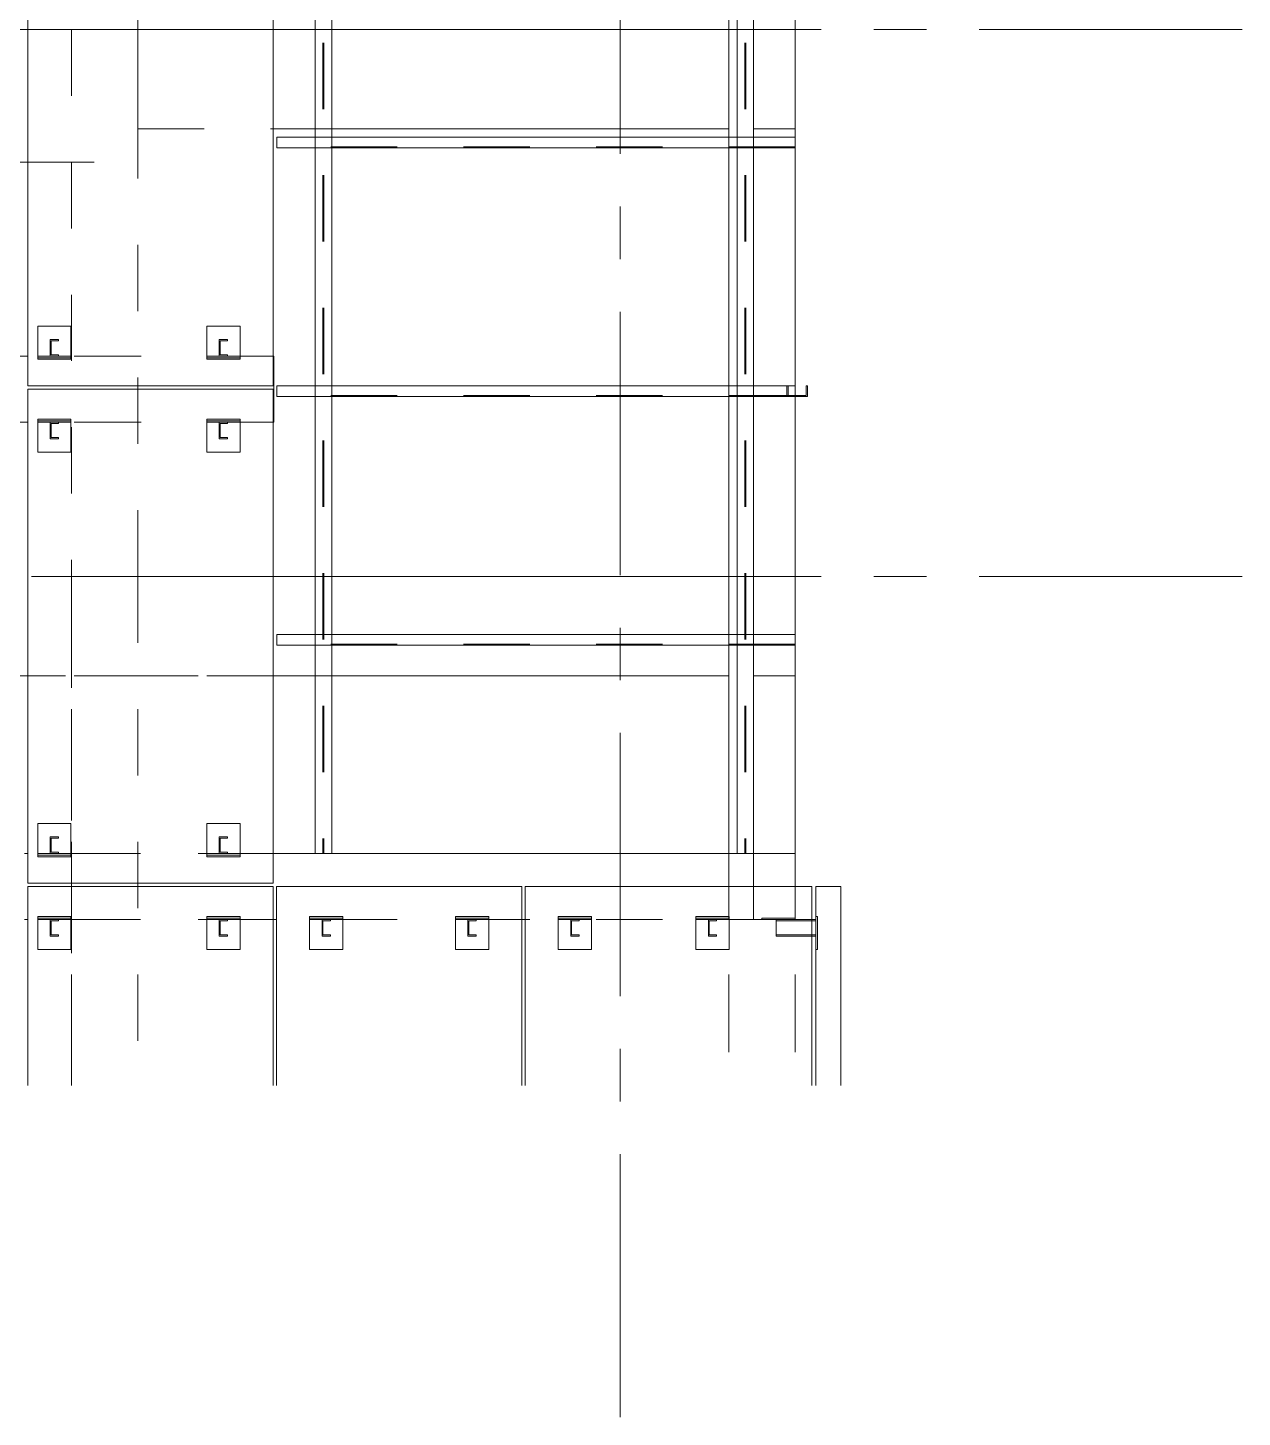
# Model space of a CAD drawing. Header units: millimetres. Extents: x 652937 to 1670132, y 1473552 to 2851037.
# Drawn here: x 663433.64 to 663440.96, y 1524458.41 to 1524466.79 of the extents above; entities that cross this region are included whole.
import ezdxf

# ---------------------------------------------------------------- set-up
doc = ezdxf.new("R2010")
doc.units = ezdxf.units.MM
doc.linetypes.add('XKITLINE00', pattern=[0])
doc.linetypes.add('XKITLINE02', pattern=[4, 2, -2])
doc.layers.add('Part', color=7, linetype='Continuous', lineweight=0)
doc.layers.add('S-GRID', color=7, linetype='Continuous', lineweight=9)

# ---------------------------------------------------------------- blocks, each defined once
blk = doc.blocks.new('*A15491040')
at = {"layer": 'Part', "color": 7, "linetype": 'XKITLINE02', "lineweight": 0}
for p, q in [((703.547196, 143.670135), (650.407246, 143.670135)), ((687.807245, 143.670135), (680.407245, 143.670135)), ((703.547115, 141.670135), (703.547115, 143.670135)), ((703.547196, 142.670135), (703.547196, 141.670135)), ((703.547115, 141.670135), (635.407246, 141.670135)), ((687.807245, 141.670135), (680.407245, 141.670135)), ((695.307245, 141.670135), (687.907245, 141.670135)), ((703.547196, 141.670135), (695.407245, 141.670135))]:
    blk.add_line(p, q, dxfattribs=at)
at = {"layer": 'Part', "color": 7, "linetype": 'XKITLINE00', "lineweight": 0}
for p, q in [((680.407245, 143.670135), (680.307245, 143.670135)), ((703.547196, 143.670135), (687.807245, 143.670135)), ((703.547196, 143.670135), (703.547196, 142.670135)), ((680.407245, 141.670135), (680.307245, 141.670135)), ((687.907245, 141.670135), (687.807245, 141.670135)), ((695.407245, 141.670135), (695.307245, 141.670135))]:
    blk.add_line(p, q, dxfattribs=at)
blk = doc.blocks.new('*A15501041')
at = {"layer": 'S-GRID', "color": 7, "linetype": 'XKITLINE00', "lineweight": 0}
for p, q in [((680.519807, 152.020135), (682.107307, 152.020135)), ((683.694807, 152.020135), (691.632307, 152.020135)), ((693.219807, 152.020135), (694.807307, 152.020135)), ((696.394807, 152.020135), (704.332307, 152.020135)), ((705.919807, 152.020135), (707.507307, 152.020135)), ((709.094807, 152.020135), (717.032307, 152.020135))]:
    blk.add_line(p, q, dxfattribs=at)
blk = doc.blocks.new('*A15511042')
at = {"layer": 'Part', "color": 7, "linetype": 'XKITLINE02', "lineweight": 0}
for p, q in [((687.807245, 152.020135), (680.407177, 152.020135)), ((689.572533, 152.020135), (689.072533, 152.020135)), ((701.547115, 149.020135), (701.547115, 152.020135)), ((701.547156, 150.270135), (701.547156, 149.945135)), ((701.547115, 149.020135), (635.407177, 149.020135)), ((687.807245, 149.020135), (680.407177, 149.020135)), ((689.572533, 149.020135), (689.072533, 149.020135))]:
    blk.add_line(p, q, dxfattribs=at)
at = {"layer": 'Part', "color": 7, "linetype": 'XKITLINE00', "lineweight": 0}
for p, q in [((689.072533, 152.020135), (687.807245, 152.020135)), ((701.547156, 152.020135), (689.572533, 152.020135)), ((701.547156, 152.020135), (701.547115, 152.020135)), ((701.547156, 152.020135), (701.547156, 150.270135)), ((701.547156, 149.945135), (701.547156, 149.020135)), ((689.072533, 149.020135), (687.807245, 149.020135)), ((701.547156, 149.020135), (689.572533, 149.020135))]:
    blk.add_line(p, q, dxfattribs=at)
blk = doc.blocks.new('*A15561047')
at = {"layer": 'S-GRID', "color": 7, "linetype": 'XKITLINE00', "lineweight": 0}
for p, q in [((680.519807, 168.520135), (682.107307, 168.520135)), ((683.694807, 168.520135), (691.632307, 168.520135)), ((693.219807, 168.520135), (694.807307, 168.520135)), ((696.394807, 168.520135), (704.332307, 168.520135)), ((705.919807, 168.520135), (707.507307, 168.520135)), ((709.094807, 168.520135), (717.032307, 168.520135))]:
    blk.add_line(p, q, dxfattribs=at)
blk = doc.blocks.new('*A15571048')
at = {"layer": 'S-GRID', "color": 7, "linetype": 'XKITLINE00', "lineweight": 0}
for p, q in [((698.277209, 164.764035), (698.277209, 172.701535)), ((698.277209, 161.589035), (698.277209, 163.176535)), ((698.277209, 152.064035), (698.277209, 160.001535)), ((698.277209, 148.889035), (698.277209, 150.476535)), ((698.277209, 139.364035), (698.277209, 147.301535)), ((698.277209, 136.189035), (698.277209, 137.776535)), ((698.277209, 126.664035), (698.277209, 134.601535))]:
    blk.add_line(p, q, dxfattribs=at)
blk = doc.blocks.new('*A15601051')
at = {"layer": 'Part', "color": 7, "linetype": 'XKITLINE00', "lineweight": 0}
for p, q in [((635.407136, 158.670135), (635.407136, 156.670135)), ((642.807246, 158.670135), (642.907246, 158.670135)), ((650.307246, 158.670135), (650.407246, 158.670135)), ((657.807245, 158.670135), (657.907245, 158.670135)), ((665.307245, 158.670135), (665.407245, 158.670135)), ((672.907245, 158.670135), (672.807245, 158.670135)), ((680.407245, 158.670135), (680.307245, 158.670135)), ((687.822556, 158.670135), (687.807245, 158.670135)), ((687.822556, 156.670135), (687.822556, 158.670135)), ((635.407217, 157.770135), (635.407217, 157.670135)), ((642.807246, 156.670135), (642.907246, 156.670135)), ((650.307246, 156.670135), (650.407246, 156.670135)), ((657.807245, 156.670135), (657.907245, 156.670135)), ((665.307245, 156.670135), (665.407245, 156.670135)), ((672.907245, 156.670135), (672.807245, 156.670135)), ((680.407245, 156.670135), (680.307245, 156.670135)), ((687.822556, 156.670135), (687.807245, 156.670135))]:
    blk.add_line(p, q, dxfattribs=at)
at = {"layer": 'Part', "color": 7, "linetype": 'XKITLINE02', "lineweight": 0}
for p, q in [((635.407217, 158.670135), (635.407136, 158.670135)), ((635.407136, 158.670135), (642.807246, 158.670135)), ((635.407217, 158.670135), (635.407217, 157.770135)), ((642.907246, 158.670135), (650.307246, 158.670135)), ((687.822556, 158.670135), (650.407246, 158.670135)), ((650.407246, 158.670135), (657.807245, 158.670135)), ((657.907245, 158.670135), (665.307245, 158.670135)), ((672.807245, 158.670135), (665.407245, 158.670135)), ((680.307245, 158.670135), (672.907245, 158.670135)), ((687.807245, 158.670135), (680.407245, 158.670135)), ((687.822475, 156.670135), (687.822475, 158.670135)), ((635.407217, 157.670135), (635.407217, 156.670135)), ((635.407136, 156.670135), (635.407217, 156.670135)), ((635.407136, 156.670135), (642.807246, 156.670135)), ((642.907246, 156.670135), (650.307246, 156.670135)), ((687.822475, 156.670135), (650.407246, 156.670135)), ((650.407246, 156.670135), (657.807245, 156.670135)), ((657.907245, 156.670135), (665.307245, 156.670135)), ((672.807245, 156.670135), (665.407245, 156.670135)), ((680.307245, 156.670135), (672.907245, 156.670135)), ((687.807245, 156.670135), (680.407245, 156.670135))]:
    blk.add_line(p, q, dxfattribs=at)
blk = doc.blocks.new('*A15651056')
at = {"layer": 'Part', "color": 7, "linetype": 'XKITLINE02', "lineweight": 0}
for p, q in [((661.322115, 164.520135), (661.322115, 168.520135)), ((665.307245, 168.520135), (661.322115, 168.520135)), ((661.322156, 164.520135), (661.322156, 168.520135)), ((672.807245, 168.520135), (665.407177, 168.520135)), ((680.307245, 168.520135), (672.907177, 168.520135)), ((680.407245, 168.520135), (680.407177, 168.520135)), ((683.722115, 168.520135), (680.407177, 168.520135)), ((680.407245, 168.520135), (683.722156, 168.520135)), ((683.722115, 164.520135), (683.722115, 168.520135)), ((683.722115, 168.520135), (683.722156, 168.520135)), ((683.722156, 168.520135), (683.722156, 164.520135)), ((665.307245, 164.520135), (661.322115, 164.520135)), ((672.807245, 164.520135), (665.407177, 164.520135)), ((680.307245, 164.520135), (672.907177, 164.520135)), ((680.407245, 164.520135), (680.407177, 164.520135)), ((680.407177, 164.520135), (683.722115, 164.520135)), ((680.407245, 164.520135), (683.722156, 164.520135)), ((683.722156, 164.520135), (683.722115, 164.520135))]:
    blk.add_line(p, q, dxfattribs=at)
at = {"layer": 'Part', "color": 7, "linetype": 'XKITLINE00', "lineweight": 0}
for p, q in [((665.407177, 168.520135), (665.307245, 168.520135)), ((672.907177, 168.520135), (672.807245, 168.520135)), ((680.407177, 168.520135), (680.307245, 168.520135)), ((665.407177, 164.520135), (665.307245, 164.520135)), ((672.907177, 164.520135), (672.807245, 164.520135)), ((680.407177, 164.520135), (680.307245, 164.520135))]:
    blk.add_line(p, q, dxfattribs=at)
blk = doc.blocks.new('*A15661057')
at = {"layer": 'Part', "color": 7, "linetype": 'XKITLINE02', "lineweight": 0}
for p, q in [((683.722156, 168.520135), (681.722115, 168.520135)), ((681.722115, 168.520135), (681.722115, 152.020135)), ((681.722156, 168.520135), (681.722156, 152.020135)), ((683.722115, 152.020135), (683.722115, 168.520135)), ((683.722156, 152.020135), (683.722156, 168.520135)), ((681.722115, 152.020135), (683.722156, 152.020135))]:
    blk.add_line(p, q, dxfattribs=at)
blk = doc.blocks.new('*A15671058')
at = {"layer": 'Part', "color": 7, "linetype": 'XKITLINE02', "lineweight": 0}
for p, q in [((683.722156, 187.120135), (681.722115, 187.120135)), ((681.722115, 187.120135), (681.722115, 168.520135)), ((681.722156, 187.120135), (681.722156, 168.520135)), ((683.722115, 168.520135), (683.722115, 187.120135)), ((683.722156, 168.520135), (683.722156, 187.120135)), ((681.722115, 168.520135), (683.722156, 168.520135))]:
    blk.add_line(p, q, dxfattribs=at)
blk = doc.blocks.new('*A15991090')
at = {"layer": 'Part', "color": 7, "linetype": 'XKITLINE00', "lineweight": 0}
for p, q in [((701.797186, 168.520135), (701.547115, 168.520135)), ((701.547156, 168.520135), (701.547156, 165.270135)), ((703.547156, 168.520135), (702.297186, 168.520135)), ((703.547156, 168.520135), (703.547156, 165.270135)), ((701.547156, 164.945135), (701.547156, 157.770135)), ((703.547156, 164.945135), (703.547156, 157.770135)), ((701.547156, 157.445135), (701.547156, 152.020135)), ((703.547156, 157.445135), (703.547156, 152.020135)), ((701.797186, 152.020135), (701.547115, 152.020135)), ((703.547156, 152.020135), (702.297186, 152.020135))]:
    blk.add_line(p, q, dxfattribs=at)
at = {"layer": 'Part', "color": 7, "linetype": 'XKITLINE02', "lineweight": 0}
for p, q in [((701.547156, 168.520135), (701.547115, 168.520135)), ((701.547115, 168.520135), (701.547115, 152.020135)), ((702.297186, 168.520135), (701.797186, 168.520135)), ((703.547115, 168.520135), (703.547115, 152.020135)), ((701.547156, 165.270135), (701.547156, 164.945135)), ((703.547156, 165.270135), (703.547156, 164.945135)), ((701.547156, 157.770135), (701.547156, 157.445135)), ((703.547156, 157.770135), (703.547156, 157.445135)), ((701.547156, 152.020135), (701.547115, 152.020135)), ((702.297186, 152.020135), (701.797186, 152.020135))]:
    blk.add_line(p, q, dxfattribs=at)
blk = doc.blocks.new('*A16001091')
at = {"layer": 'Part', "color": 7, "linetype": 'XKITLINE02', "lineweight": 0}
for p, q in [((703.547522, 187.120135), (701.547482, 187.120135)), ((701.547482, 187.120135), (701.547482, 168.520135)), ((701.547522, 187.120135), (701.547522, 184.120135)), ((703.547482, 168.520135), (703.547482, 187.120135)), ((703.547522, 187.120135), (703.547522, 184.120135)), ((701.547522, 180.270135), (701.547522, 179.945135)), ((701.547522, 172.770135), (701.547522, 172.445135)), ((701.547522, 168.520135), (701.547482, 168.520135)), ((702.297186, 168.520135), (701.797186, 168.520135))]:
    blk.add_line(p, q, dxfattribs=at)
at = {"layer": 'Part', "color": 7, "linetype": 'XKITLINE00', "lineweight": 0}
for p, q in [((701.547522, 184.120135), (701.547522, 180.270135)), ((703.547522, 184.120135), (703.547522, 168.520135)), ((701.547522, 179.945135), (701.547522, 172.770135)), ((701.547522, 172.445135), (701.547522, 168.520135)), ((701.797186, 168.520135), (701.547482, 168.520135)), ((703.547522, 168.520135), (702.297186, 168.520135))]:
    blk.add_line(p, q, dxfattribs=at)
blk = doc.blocks.new('*A16011092')
at = {"layer": 'Part', "color": 7, "linetype": 'XKITLINE02', "lineweight": 0}
for p, q in [((683.722115, 165.520135), (683.722115, 168.520135)), ((687.807245, 168.520135), (683.722115, 168.520135)), ((683.722156, 165.520135), (683.722156, 168.520135)), ((689.572533, 168.520135), (689.072533, 168.520135)), ((701.54746, 165.520135), (701.54746, 168.520135)), ((683.722115, 165.520135), (687.807245, 165.520135)), ((689.572533, 165.520135), (689.072533, 165.520135))]:
    blk.add_line(p, q, dxfattribs=at)
at = {"layer": 'Part', "color": 7, "linetype": 'XKITLINE00', "lineweight": 0}
for p, q in [((689.072533, 168.520135), (687.807245, 168.520135)), ((701.547501, 168.520135), (689.572533, 168.520135)), ((701.54746, 168.520135), (701.547501, 168.520135)), ((701.547501, 168.520135), (701.547501, 165.520135)), ((689.072533, 165.520135), (687.807245, 165.520135)), ((701.547501, 165.520135), (689.572533, 165.520135)), ((701.547501, 165.520135), (701.54746, 165.520135))]:
    blk.add_line(p, q, dxfattribs=at)
blk = doc.blocks.new('*A16021093')
at = {"layer": 'Part', "color": 7, "linetype": 'XKITLINE00', "lineweight": 0}
for p, q in [((703.547156, 165.270135), (687.922558, 165.270135)), ((687.922558, 165.270135), (687.922558, 164.945135)), ((703.547156, 164.945135), (703.547156, 165.270135)), ((687.922558, 164.945135), (703.547156, 164.945135))]:
    blk.add_line(p, q, dxfattribs=at)
at = {"layer": 'Part', "color": 7, "linetype": 'XKITLINE02', "lineweight": 0}
blk.add_line((703.547156, 164.975135), (687.922558, 164.975135), dxfattribs=at)
blk = doc.blocks.new('*A17791269')
at = {"layer": 'Part', "color": 7, "linetype": 'XKITLINE02', "lineweight": 0}
for p, q in [((680.407221, 157.770135), (680.407221, 172.670135)), ((687.807221, 157.770135), (687.807221, 172.670135)), ((680.407221, 142.770135), (680.407221, 157.670135)), ((680.407245, 157.670135), (680.407221, 157.670135)), ((687.807221, 142.770135), (687.807221, 157.670135)), ((680.407245, 142.670135), (680.407221, 142.670135)), ((680.407221, 136.664035), (680.407221, 142.670135)), ((687.807221, 136.664035), (687.807221, 142.670135))]:
    blk.add_line(p, q, dxfattribs=at)
at = {"layer": 'Part', "color": 7, "linetype": 'XKITLINE00', "lineweight": 0}
for p, q in [((680.407245, 157.770135), (680.407245, 172.670135)), ((687.807245, 157.770135), (687.807245, 172.670135)), ((687.807245, 157.770135), (680.407221, 157.770135)), ((680.407245, 157.670135), (680.407221, 157.670135)), ((680.407245, 142.770135), (680.407245, 157.670135)), ((687.807245, 157.670135), (680.407245, 157.670135)), ((687.807221, 157.770135), (687.807245, 157.770135)), ((687.807245, 142.770135), (687.807245, 157.670135)), ((687.807245, 142.770135), (680.407221, 142.770135)), ((680.407221, 142.670135), (680.407245, 142.670135)), ((680.407245, 142.670135), (687.807245, 142.670135)), ((680.407245, 136.664035), (680.407245, 142.670135)), ((687.807221, 142.770135), (687.807245, 142.770135)), ((687.807245, 136.664035), (687.807245, 142.670135))]:
    blk.add_line(p, q, dxfattribs=at)
blk = doc.blocks.new('*A17841274')
at = {"layer": 'Part', "color": 7, "linetype": 'XKITLINE02', "lineweight": 0}
for p, q in [((701.797185, 143.670135), (701.797185, 184.120135)), ((702.297201, 184.120135), (701.797185, 184.120135)), ((701.797186, 143.670135), (701.797186, 184.120135)), ((701.7972, 184.120135), (701.7972, 143.670135)), ((702.032186, 184.120135), (702.032186, 143.670135)), ((702.0322, 184.120135), (702.0322, 143.670135)), ((702.062186, 184.120135), (702.062186, 143.670135)), ((702.0622, 184.120135), (702.0622, 143.670135)), ((702.297185, 184.120135), (702.297185, 143.670135)), ((702.297186, 184.120135), (702.297186, 143.670135)), ((702.2972, 184.120135), (702.2972, 143.670135)), ((701.797201, 180.270135), (701.797201, 179.945135)), ((702.297201, 180.270135), (702.297201, 179.945135)), ((701.797201, 172.770135), (701.797201, 172.445135)), ((702.297201, 172.770135), (702.297201, 172.445135)), ((701.797201, 165.270135), (701.797201, 164.945135)), ((702.297201, 165.270135), (702.297201, 164.945135)), ((701.797201, 157.770135), (701.797201, 157.445135)), ((702.297201, 157.770135), (702.297201, 157.445135)), ((701.797201, 150.270135), (701.797201, 149.945135)), ((702.297201, 150.270135), (702.297201, 149.945135)), ((702.297201, 143.670135), (701.797185, 143.670135))]:
    blk.add_line(p, q, dxfattribs=at)
at = {"layer": 'Part', "color": 7, "linetype": 'XKITLINE00', "lineweight": 0}
for p, q in [((701.797201, 184.120135), (701.797201, 180.270135)), ((702.297201, 184.120135), (702.297201, 180.270135)), ((701.797201, 179.945135), (701.797201, 172.770135)), ((702.297201, 179.945135), (702.297201, 172.770135)), ((701.797201, 172.445135), (701.797201, 165.270135)), ((702.297201, 172.445135), (702.297201, 165.270135)), ((701.797201, 164.945135), (701.797201, 157.770135)), ((702.297201, 164.945135), (702.297201, 157.770135)), ((701.797201, 157.445135), (701.797201, 150.270135)), ((702.297201, 157.445135), (702.297201, 150.270135)), ((701.797201, 149.945135), (701.797201, 143.670135)), ((702.297201, 149.945135), (702.297201, 143.670135))]:
    blk.add_line(p, q, dxfattribs=at)
blk = doc.blocks.new('*A17851275')
at = {"layer": 'Part', "color": 7, "linetype": 'XKITLINE02', "lineweight": 0}
for p, q in [((689.072532, 143.670135), (689.072532, 184.120135)), ((689.572548, 184.120135), (689.072532, 184.120135)), ((689.072533, 143.670135), (689.072533, 184.120135)), ((689.072546, 184.120135), (689.072546, 143.670135)), ((689.307533, 184.120135), (689.307533, 143.670135)), ((689.307546, 184.120135), (689.307546, 143.670135)), ((689.337533, 184.120135), (689.337533, 143.670135)), ((689.337546, 184.120135), (689.337546, 143.670135)), ((689.572532, 184.120135), (689.572532, 143.670135)), ((689.572533, 184.120135), (689.572533, 143.670135)), ((689.572546, 184.120135), (689.572546, 143.670135)), ((689.072548, 180.270135), (689.072548, 179.945135)), ((689.572548, 180.270135), (689.572548, 179.945135)), ((689.072548, 172.770135), (689.072548, 172.445135)), ((689.572548, 172.770135), (689.572548, 172.445135)), ((689.072548, 165.270135), (689.072548, 164.945135)), ((689.572548, 165.270135), (689.572548, 164.945135)), ((689.072548, 157.770135), (689.072548, 157.445135)), ((689.572548, 157.770135), (689.572548, 157.445135)), ((689.072548, 150.270135), (689.072548, 149.945135)), ((689.572548, 150.270135), (689.572548, 149.945135)), ((689.572548, 143.670135), (689.072532, 143.670135))]:
    blk.add_line(p, q, dxfattribs=at)
at = {"layer": 'Part', "color": 7, "linetype": 'XKITLINE00', "lineweight": 0}
for p, q in [((689.072548, 184.120135), (689.072548, 180.270135)), ((689.572548, 184.120135), (689.572548, 180.270135)), ((689.072548, 179.945135), (689.072548, 172.770135)), ((689.572548, 179.945135), (689.572548, 172.770135)), ((689.072548, 172.445135), (689.072548, 165.270135)), ((689.572548, 172.445135), (689.572548, 165.270135)), ((689.072548, 164.945135), (689.072548, 157.770135)), ((689.572548, 164.945135), (689.572548, 157.770135)), ((689.072548, 157.445135), (689.072548, 150.270135)), ((689.572548, 157.445135), (689.572548, 150.270135)), ((689.072548, 149.945135), (689.072548, 143.670135)), ((689.572548, 149.945135), (689.572548, 143.670135))]:
    blk.add_line(p, q, dxfattribs=at)
blk = doc.blocks.new('*A18051295')
at = {"layer": 'Part', "color": 7, "linetype": 'XKITLINE02', "lineweight": 0}
for p, q in [((681.332269, 159.170135), (681.082246, 159.170135)), ((681.082246, 158.670135), (681.082246, 159.170135)), ((681.082269, 158.670135), (681.082269, 159.170135)), ((681.332269, 159.132635), (681.107246, 159.132635)), ((681.107246, 159.132635), (681.107246, 158.707635)), ((681.107269, 158.707635), (681.107269, 159.132635)), ((681.332246, 159.132635), (681.332246, 159.170135)), ((681.332269, 159.132635), (681.332269, 159.170135)), ((681.332269, 158.670135), (681.082246, 158.670135)), ((681.107246, 158.707635), (681.332269, 158.707635)), ((681.332246, 158.670135), (681.332246, 158.707635)), ((681.332269, 158.670135), (681.332269, 158.707635))]:
    blk.add_line(p, q, dxfattribs=at)
blk = doc.blocks.new('*A18061296')
at = {"layer": 'Part', "color": 7, "linetype": 'XKITLINE02', "lineweight": 0}
for p, q in [((681.707253, 159.570135), (680.707253, 159.570135)), ((680.707253, 159.570135), (680.707253, 158.570135)), ((680.707253, 158.570135), (680.707253, 159.570135)), ((681.707253, 158.570135), (681.707253, 159.570135)), ((681.707253, 158.570135), (681.707253, 159.570135)), ((680.707253, 158.570135), (681.707253, 158.570135))]:
    blk.add_line(p, q, dxfattribs=at)
blk = doc.blocks.new('*A18071297')
at = {"layer": 'Part', "color": 7, "linetype": 'XKITLINE02', "lineweight": 0}
for p, q in [((681.707265, 158.670135), (680.707232, 158.670135)), ((680.707232, 158.670135), (680.707232, 158.620135)), ((680.707232, 158.620135), (681.707265, 158.620135)), ((680.707265, 158.670135), (680.707265, 158.620135)), ((681.707232, 158.670135), (681.707265, 158.670135)), ((681.707232, 158.670135), (681.707232, 158.620135)), ((681.707232, 158.620135), (681.707265, 158.620135)), ((681.707265, 158.620135), (681.707265, 158.670135))]:
    blk.add_line(p, q, dxfattribs=at)
blk = doc.blocks.new('*A18081298')
at = {"layer": 'Part', "color": 7, "linetype": 'XKITLINE02', "lineweight": 0}
for p, q in [((686.432269, 159.170135), (686.182246, 159.170135)), ((686.182246, 158.670135), (686.182246, 159.170135)), ((686.182269, 158.670135), (686.182269, 159.170135)), ((686.432269, 159.132635), (686.207246, 159.132635)), ((686.207246, 159.132635), (686.207246, 158.707635)), ((686.207269, 158.707635), (686.207269, 159.132635)), ((686.432246, 159.132635), (686.432246, 159.170135)), ((686.432269, 159.132635), (686.432269, 159.170135)), ((686.432269, 158.670135), (686.182246, 158.670135)), ((686.207246, 158.707635), (686.432269, 158.707635)), ((686.432246, 158.670135), (686.432246, 158.707635)), ((686.432269, 158.670135), (686.432269, 158.707635))]:
    blk.add_line(p, q, dxfattribs=at)
blk = doc.blocks.new('*A18091299')
at = {"layer": 'Part', "color": 7, "linetype": 'XKITLINE02', "lineweight": 0}
for p, q in [((686.807253, 159.570135), (685.807253, 159.570135)), ((685.807253, 159.570135), (685.807253, 158.570135)), ((685.807253, 158.570135), (685.807253, 159.570135)), ((686.807253, 158.570135), (686.807253, 159.570135)), ((686.807253, 158.570135), (686.807253, 159.570135)), ((685.807253, 158.570135), (686.807253, 158.570135))]:
    blk.add_line(p, q, dxfattribs=at)
blk = doc.blocks.new('*A18101300')
at = {"layer": 'Part', "color": 7, "linetype": 'XKITLINE02', "lineweight": 0}
for p, q in [((686.807265, 158.670135), (685.807232, 158.670135)), ((685.807232, 158.670135), (685.807232, 158.620135)), ((685.807232, 158.620135), (686.807265, 158.620135)), ((685.807265, 158.670135), (685.807265, 158.620135)), ((686.807232, 158.670135), (686.807265, 158.670135)), ((686.807232, 158.670135), (686.807232, 158.620135)), ((686.807232, 158.620135), (686.807265, 158.620135)), ((686.807265, 158.620135), (686.807265, 158.670135))]:
    blk.add_line(p, q, dxfattribs=at)
blk = doc.blocks.new('*A18491339')
at = {"layer": 'Part', "color": 7, "linetype": 'XKITLINE02', "lineweight": 0}
for p, q in [((681.332269, 144.170135), (681.082246, 144.170135)), ((681.082246, 143.670135), (681.082246, 144.170135)), ((681.082269, 143.670135), (681.082269, 144.170135)), ((681.332246, 144.132635), (681.332246, 144.170135)), ((681.332269, 144.132635), (681.332269, 144.170135)), ((681.332269, 144.132635), (681.107246, 144.132635)), ((681.107246, 144.132635), (681.107246, 143.707635)), ((681.107269, 143.707635), (681.107269, 144.132635)), ((681.332269, 143.670135), (681.082246, 143.670135)), ((681.107246, 143.707635), (681.332269, 143.707635)), ((681.332246, 143.670135), (681.332246, 143.707635)), ((681.332269, 143.670135), (681.332269, 143.707635))]:
    blk.add_line(p, q, dxfattribs=at)
blk = doc.blocks.new('*A18501340')
at = {"layer": 'Part', "color": 7, "linetype": 'XKITLINE02', "lineweight": 0}
for p, q in [((681.707253, 144.570135), (680.707253, 144.570135)), ((680.707253, 144.570135), (680.707253, 143.570135)), ((680.707253, 143.570135), (680.707253, 144.570135)), ((681.707253, 143.570135), (681.707253, 144.570135)), ((681.707253, 143.570135), (681.707253, 144.570135)), ((680.707253, 143.570135), (681.707253, 143.570135))]:
    blk.add_line(p, q, dxfattribs=at)
blk = doc.blocks.new('*A18511341')
at = {"layer": 'Part', "color": 7, "linetype": 'XKITLINE02', "lineweight": 0}
for p, q in [((681.707265, 143.670135), (680.707232, 143.670135)), ((680.707232, 143.670135), (680.707232, 143.620135)), ((680.707232, 143.620135), (681.707265, 143.620135)), ((680.707265, 143.670135), (680.707265, 143.620135)), ((681.707232, 143.670135), (681.707265, 143.670135)), ((681.707232, 143.670135), (681.707232, 143.620135)), ((681.707232, 143.620135), (681.707265, 143.620135)), ((681.707265, 143.620135), (681.707265, 143.670135))]:
    blk.add_line(p, q, dxfattribs=at)
blk = doc.blocks.new('*A18671357')
at = {"layer": 'Part', "color": 7, "linetype": 'XKITLINE02', "lineweight": 0}
for p, q in [((681.722115, 152.020135), (683.722156, 152.020135)), ((681.722115, 152.020135), (681.722115, 136.664035)), ((681.722156, 136.664035), (681.722156, 152.020135)), ((683.722115, 152.020135), (683.722115, 136.664035)), ((683.722156, 152.020135), (683.722156, 136.664035))]:
    blk.add_line(p, q, dxfattribs=at)
blk = doc.blocks.new('*A18801370')
at = {"layer": 'Part', "color": 7, "linetype": 'XKITLINE02', "lineweight": 0}
for p, q in [((681.332269, 156.670135), (681.082246, 156.670135)), ((681.082246, 156.170135), (681.082246, 156.670135)), ((681.082269, 156.170135), (681.082269, 156.670135)), ((681.332269, 156.632635), (681.107246, 156.632635)), ((681.107246, 156.632635), (681.107246, 156.207635)), ((681.107269, 156.207635), (681.107269, 156.632635)), ((681.332246, 156.632635), (681.332246, 156.670135)), ((681.332269, 156.632635), (681.332269, 156.670135)), ((681.332269, 156.170135), (681.082246, 156.170135)), ((681.107246, 156.207635), (681.332269, 156.207635)), ((681.332246, 156.170135), (681.332246, 156.207635)), ((681.332269, 156.170135), (681.332269, 156.207635))]:
    blk.add_line(p, q, dxfattribs=at)
blk = doc.blocks.new('*A18811371')
at = {"layer": 'Part', "color": 7, "linetype": 'XKITLINE02', "lineweight": 0}
for p, q in [((681.707265, 156.720135), (680.707232, 156.720135)), ((680.707232, 156.720135), (680.707232, 156.670135)), ((680.707232, 156.670135), (681.707265, 156.670135)), ((680.707265, 156.720135), (680.707265, 156.670135)), ((681.707232, 156.720135), (681.707265, 156.720135)), ((681.707232, 156.720135), (681.707232, 156.670135)), ((681.707232, 156.670135), (681.707265, 156.670135)), ((681.707265, 156.670135), (681.707265, 156.720135))]:
    blk.add_line(p, q, dxfattribs=at)
blk = doc.blocks.new('*A18821372')
at = {"layer": 'Part', "color": 7, "linetype": 'XKITLINE02', "lineweight": 0}
for p, q in [((681.707253, 156.770135), (680.707253, 156.770135)), ((680.707253, 156.770135), (680.707253, 155.770135)), ((680.707253, 155.770135), (680.707253, 156.770135)), ((681.707253, 155.770135), (681.707253, 156.770135)), ((681.707253, 155.770135), (681.707253, 156.770135)), ((680.707253, 155.770135), (681.707253, 155.770135))]:
    blk.add_line(p, q, dxfattribs=at)
blk = doc.blocks.new('*A19171407')
at = {"layer": 'Part', "color": 7, "linetype": 'XKITLINE02', "lineweight": 0}
for p, q in [((681.707253, 141.770135), (680.707253, 141.770135)), ((680.707253, 141.770135), (680.707253, 140.770135)), ((680.707253, 140.770135), (680.707253, 141.770135)), ((681.707253, 140.770135), (681.707253, 141.770135)), ((681.707253, 140.770135), (681.707253, 141.770135)), ((680.707253, 140.770135), (681.707253, 140.770135))]:
    blk.add_line(p, q, dxfattribs=at)
blk = doc.blocks.new('*A19181408')
at = {"layer": 'Part', "color": 7, "linetype": 'XKITLINE02', "lineweight": 0}
for p, q in [((681.707265, 141.720135), (680.707232, 141.720135)), ((680.707232, 141.720135), (680.707232, 141.670135)), ((680.707232, 141.670135), (681.707265, 141.670135)), ((680.707265, 141.720135), (680.707265, 141.670135)), ((681.707232, 141.720135), (681.707265, 141.720135)), ((681.707232, 141.720135), (681.707232, 141.670135)), ((681.707232, 141.670135), (681.707265, 141.670135)), ((681.707265, 141.670135), (681.707265, 141.720135))]:
    blk.add_line(p, q, dxfattribs=at)
blk = doc.blocks.new('*A19191409')
at = {"layer": 'Part', "color": 7, "linetype": 'XKITLINE02', "lineweight": 0}
for p, q in [((681.332269, 141.670135), (681.082246, 141.670135)), ((681.082246, 141.170135), (681.082246, 141.670135)), ((681.082269, 141.170135), (681.082269, 141.670135)), ((681.332246, 141.632635), (681.332246, 141.670135)), ((681.332269, 141.632635), (681.332269, 141.670135)), ((681.332269, 141.632635), (681.107246, 141.632635)), ((681.107246, 141.632635), (681.107246, 141.207635)), ((681.107269, 141.207635), (681.107269, 141.632635)), ((681.332269, 141.170135), (681.082246, 141.170135)), ((681.107246, 141.207635), (681.332269, 141.207635)), ((681.332246, 141.170135), (681.332246, 141.207635)), ((681.332269, 141.170135), (681.332269, 141.207635))]:
    blk.add_line(p, q, dxfattribs=at)
blk = doc.blocks.new('*A19561446')
at = {"layer": 'Part', "color": 7, "linetype": 'XKITLINE02', "lineweight": 0}
for p, q in [((686.432269, 141.670135), (686.182246, 141.670135)), ((686.182246, 141.170135), (686.182246, 141.670135)), ((686.182269, 141.170135), (686.182269, 141.670135)), ((686.432246, 141.632635), (686.432246, 141.670135)), ((686.432269, 141.632635), (686.432269, 141.670135)), ((686.432269, 141.632635), (686.207246, 141.632635)), ((686.207246, 141.632635), (686.207246, 141.207635)), ((686.207269, 141.207635), (686.207269, 141.632635)), ((686.432269, 141.170135), (686.182246, 141.170135)), ((686.207246, 141.207635), (686.432269, 141.207635)), ((686.432246, 141.170135), (686.432246, 141.207635)), ((686.432269, 141.170135), (686.432269, 141.207635))]:
    blk.add_line(p, q, dxfattribs=at)
blk = doc.blocks.new('*A19571447')
at = {"layer": 'Part', "color": 7, "linetype": 'XKITLINE02', "lineweight": 0}
for p, q in [((686.807265, 141.720135), (685.807232, 141.720135)), ((685.807232, 141.720135), (685.807232, 141.670135)), ((685.807232, 141.670135), (686.807265, 141.670135)), ((685.807265, 141.720135), (685.807265, 141.670135)), ((686.807232, 141.720135), (686.807265, 141.720135)), ((686.807232, 141.720135), (686.807232, 141.670135)), ((686.807232, 141.670135), (686.807265, 141.670135)), ((686.807265, 141.670135), (686.807265, 141.720135))]:
    blk.add_line(p, q, dxfattribs=at)
blk = doc.blocks.new('*A19581448')
at = {"layer": 'Part', "color": 7, "linetype": 'XKITLINE02', "lineweight": 0}
for p, q in [((686.807253, 141.770135), (685.807253, 141.770135)), ((685.807253, 141.770135), (685.807253, 140.770135)), ((685.807253, 140.770135), (685.807253, 141.770135)), ((686.807253, 140.770135), (686.807253, 141.770135)), ((686.807253, 140.770135), (686.807253, 141.770135)), ((685.807253, 140.770135), (686.807253, 140.770135))]:
    blk.add_line(p, q, dxfattribs=at)
blk = doc.blocks.new('*A19591449')
at = {"layer": 'Part', "color": 7, "linetype": 'XKITLINE02', "lineweight": 0}
for p, q in [((689.907253, 141.770135), (688.907253, 141.770135)), ((688.907253, 141.770135), (688.907253, 140.770135)), ((688.907253, 140.770135), (688.907253, 141.770135)), ((689.907253, 140.770135), (689.907253, 141.770135)), ((689.907253, 140.770135), (689.907253, 141.770135)), ((688.907253, 140.770135), (689.907253, 140.770135))]:
    blk.add_line(p, q, dxfattribs=at)
blk = doc.blocks.new('*A19601450')
at = {"layer": 'Part', "color": 7, "linetype": 'XKITLINE02', "lineweight": 0}
for p, q in [((689.907265, 141.720135), (688.907232, 141.720135)), ((688.907232, 141.720135), (688.907232, 141.670135)), ((688.907232, 141.670135), (689.907265, 141.670135)), ((688.907265, 141.720135), (688.907265, 141.670135)), ((689.907232, 141.720135), (689.907265, 141.720135)), ((689.907232, 141.720135), (689.907232, 141.670135)), ((689.907232, 141.670135), (689.907265, 141.670135)), ((689.907265, 141.670135), (689.907265, 141.720135))]:
    blk.add_line(p, q, dxfattribs=at)
blk = doc.blocks.new('*A19611451')
at = {"layer": 'Part', "color": 7, "linetype": 'XKITLINE02', "lineweight": 0}
for p, q in [((689.532269, 141.670135), (689.282246, 141.670135)), ((689.282246, 141.170135), (689.282246, 141.670135)), ((689.282269, 141.170135), (689.282269, 141.670135)), ((689.532246, 141.632635), (689.532246, 141.670135)), ((689.532269, 141.632635), (689.532269, 141.670135)), ((689.532269, 141.632635), (689.307246, 141.632635)), ((689.307246, 141.632635), (689.307246, 141.207635)), ((689.307269, 141.207635), (689.307269, 141.632635)), ((689.532269, 141.170135), (689.282246, 141.170135)), ((689.307246, 141.207635), (689.532269, 141.207635)), ((689.532246, 141.170135), (689.532246, 141.207635)), ((689.532269, 141.170135), (689.532269, 141.207635))]:
    blk.add_line(p, q, dxfattribs=at)
blk = doc.blocks.new('*A19621452')
at = {"layer": 'Part', "color": 7, "linetype": 'XKITLINE02', "lineweight": 0}
for p, q in [((703.547136, 141.720135), (702.547103, 141.720135)), ((702.547103, 141.720135), (702.547103, 141.670135)), ((702.547103, 141.670135), (703.547136, 141.670135)), ((702.547136, 141.670135), (702.547136, 141.720135)), ((703.547103, 141.670135), (703.547103, 141.720135)), ((703.547136, 141.720135), (703.547136, 141.670135))]:
    blk.add_line(p, q, dxfattribs=at)
blk = doc.blocks.new('*A19631453')
at = {"layer": 'Part', "color": 7, "linetype": 'XKITLINE02', "lineweight": 0}
for p, q in [((703.54704, 141.720135), (702.547031, 141.720135)), ((702.547031, 141.670135), (703.54704, 141.670135)), ((702.54704, 141.670135), (702.54704, 141.720135)), ((703.54704, 141.670135), (703.54704, 141.720135))]:
    blk.add_line(p, q, dxfattribs=at)
blk = doc.blocks.new('*A19641454')
at = {"layer": 'Part', "color": 7, "linetype": 'XKITLINE02', "lineweight": 0}
for p, q in [((694.307253, 141.770135), (693.307253, 141.770135)), ((693.307253, 141.770135), (693.307253, 140.770135)), ((693.307253, 140.770135), (693.307253, 141.770135)), ((694.307253, 140.770135), (694.307253, 141.770135)), ((694.307253, 140.770135), (694.307253, 141.770135)), ((693.307253, 140.770135), (694.307253, 140.770135))]:
    blk.add_line(p, q, dxfattribs=at)
blk = doc.blocks.new('*A19651455')
at = {"layer": 'Part', "color": 7, "linetype": 'XKITLINE02', "lineweight": 0}
for p, q in [((694.307265, 141.720135), (693.307232, 141.720135)), ((693.307232, 141.720135), (693.307232, 141.670135)), ((693.307232, 141.670135), (694.307265, 141.670135)), ((693.307265, 141.720135), (693.307265, 141.670135)), ((694.307232, 141.720135), (694.307265, 141.720135)), ((694.307232, 141.720135), (694.307232, 141.670135)), ((694.307232, 141.670135), (694.307265, 141.670135)), ((694.307265, 141.670135), (694.307265, 141.720135))]:
    blk.add_line(p, q, dxfattribs=at)
blk = doc.blocks.new('*A19661456')
at = {"layer": 'Part', "color": 7, "linetype": 'XKITLINE02', "lineweight": 0}
for p, q in [((693.932269, 141.670135), (693.682246, 141.670135)), ((693.682246, 141.170135), (693.682246, 141.670135)), ((693.682269, 141.170135), (693.682269, 141.670135)), ((693.932246, 141.632635), (693.932246, 141.670135)), ((693.932269, 141.632635), (693.932269, 141.670135)), ((693.932269, 141.632635), (693.707246, 141.632635)), ((693.707246, 141.632635), (693.707246, 141.207635)), ((693.707269, 141.207635), (693.707269, 141.632635)), ((693.932269, 141.170135), (693.682246, 141.170135)), ((693.707246, 141.207635), (693.932269, 141.207635)), ((693.932246, 141.170135), (693.932246, 141.207635)), ((693.932269, 141.170135), (693.932269, 141.207635))]:
    blk.add_line(p, q, dxfattribs=at)
blk = doc.blocks.new('*A19671457')
at = {"layer": 'Part', "color": 7, "linetype": 'XKITLINE02', "lineweight": 0}
for p, q in [((697.407253, 141.770135), (696.407253, 141.770135)), ((696.407253, 141.770135), (696.407253, 140.770135)), ((696.407253, 140.770135), (696.407253, 141.770135)), ((697.407253, 140.770135), (697.407253, 141.770135)), ((697.407253, 140.770135), (697.407253, 141.770135)), ((696.407253, 140.770135), (697.407253, 140.770135))]:
    blk.add_line(p, q, dxfattribs=at)
blk = doc.blocks.new('*A19681458')
at = {"layer": 'Part', "color": 7, "linetype": 'XKITLINE02', "lineweight": 0}
for p, q in [((701.557253, 141.770135), (700.557253, 141.770135)), ((700.557253, 141.770135), (700.557253, 140.770135)), ((700.557253, 140.770135), (700.557253, 141.770135)), ((701.557253, 140.770135), (701.557253, 141.770135)), ((701.557253, 140.770135), (701.557253, 141.770135)), ((700.557253, 140.770135), (701.557253, 140.770135))]:
    blk.add_line(p, q, dxfattribs=at)
blk = doc.blocks.new('*A19691459')
at = {"layer": 'Part', "color": 7, "linetype": 'XKITLINE02', "lineweight": 0}
for p, q in [((697.407265, 141.720135), (696.407232, 141.720135)), ((696.407232, 141.720135), (696.407232, 141.670135)), ((696.407232, 141.670135), (697.407265, 141.670135)), ((696.407265, 141.720135), (696.407265, 141.670135)), ((697.407232, 141.720135), (697.407265, 141.720135)), ((697.407232, 141.720135), (697.407232, 141.670135)), ((697.407232, 141.670135), (697.407265, 141.670135)), ((697.407265, 141.670135), (697.407265, 141.720135))]:
    blk.add_line(p, q, dxfattribs=at)
blk = doc.blocks.new('*A19701460')
at = {"layer": 'Part', "color": 7, "linetype": 'XKITLINE02', "lineweight": 0}
for p, q in [((701.557265, 141.720135), (700.557232, 141.720135)), ((700.557232, 141.720135), (700.557232, 141.670135)), ((700.557232, 141.670135), (701.557265, 141.670135)), ((700.557265, 141.720135), (700.557265, 141.670135)), ((701.557232, 141.720135), (701.557265, 141.720135)), ((701.557232, 141.720135), (701.557232, 141.670135)), ((701.557232, 141.670135), (701.557265, 141.670135)), ((701.557265, 141.670135), (701.557265, 141.720135))]:
    blk.add_line(p, q, dxfattribs=at)
blk = doc.blocks.new('*A19711461')
at = {"layer": 'Part', "color": 7, "linetype": 'XKITLINE02', "lineweight": 0}
for p, q in [((697.032269, 141.670135), (696.782246, 141.670135)), ((696.782246, 141.170135), (696.782246, 141.670135)), ((696.782269, 141.170135), (696.782269, 141.670135)), ((697.032246, 141.632635), (697.032246, 141.670135)), ((697.032269, 141.632635), (697.032269, 141.670135)), ((697.032269, 141.632635), (696.807246, 141.632635)), ((696.807246, 141.632635), (696.807246, 141.207635)), ((696.807269, 141.207635), (696.807269, 141.632635)), ((697.032269, 141.170135), (696.782246, 141.170135)), ((696.807246, 141.207635), (697.032269, 141.207635)), ((697.032246, 141.170135), (697.032246, 141.207635)), ((697.032269, 141.170135), (697.032269, 141.207635))]:
    blk.add_line(p, q, dxfattribs=at)
blk = doc.blocks.new('*A19721462')
at = {"layer": 'Part', "color": 7, "linetype": 'XKITLINE02', "lineweight": 0}
for p, q in [((701.182269, 141.670135), (700.932246, 141.670135)), ((700.932246, 141.170135), (700.932246, 141.670135)), ((700.932269, 141.170135), (700.932269, 141.670135)), ((701.182246, 141.632635), (701.182246, 141.670135)), ((701.182269, 141.632635), (701.182269, 141.670135)), ((701.182269, 141.632635), (700.957246, 141.632635)), ((700.957246, 141.632635), (700.957246, 141.207635)), ((700.957269, 141.207635), (700.957269, 141.632635)), ((701.182269, 141.170135), (700.932246, 141.170135)), ((700.957246, 141.207635), (701.182269, 141.207635)), ((701.182246, 141.170135), (701.182246, 141.207635)), ((701.182269, 141.170135), (701.182269, 141.207635))]:
    blk.add_line(p, q, dxfattribs=at)
blk = doc.blocks.new('*A19731463')
at = {"layer": 'Part', "color": 7, "linetype": 'XKITLINE00', "lineweight": 0}
for p, q in [((704.177046, 141.770135), (704.177046, 141.670135)), ((704.177047, 141.770135), (704.177046, 141.770135)), ((704.177046, 141.170135), (704.177046, 140.770135)), ((704.177047, 140.770135), (704.177046, 140.770135))]:
    blk.add_line(p, q, dxfattribs=at)
at = {"layer": 'Part', "color": 7, "linetype": 'XKITLINE02', "lineweight": 0}
for p, q in [((704.177046, 141.770135), (704.227046, 141.770135)), ((704.177046, 141.670135), (704.177046, 141.170135)), ((704.227047, 141.770135), (704.227046, 141.770135)), ((704.227046, 141.770135), (704.227046, 140.770135)), ((704.227046, 140.770135), (704.177047, 140.770135)), ((704.227046, 140.770135), (704.227047, 140.770135))]:
    blk.add_line(p, q, dxfattribs=at)
blk = doc.blocks.new('*A19741464')
at = {"layer": 'Part', "color": 7, "linetype": 'XKITLINE02', "lineweight": 0}
for p, q in [((702.977147, 141.670135), (702.977139, 141.670135)), ((702.977139, 141.670135), (702.977139, 141.632635)), ((704.057245, 141.670135), (702.977139, 141.670135)), ((702.977147, 141.170135), (702.977147, 141.670135)), ((704.177139, 141.632635), (704.177139, 141.670135)), ((704.177147, 141.170135), (704.177147, 141.670135)), ((702.977139, 141.632635), (702.977146, 141.632635)), ((704.177146, 141.632635), (702.977139, 141.632635)), ((702.977146, 141.632635), (702.977146, 141.207635)), ((704.177146, 141.207635), (704.177146, 141.632635)), ((702.977146, 141.207635), (702.977139, 141.207635)), ((702.977139, 141.207635), (702.977139, 141.170135)), ((702.977139, 141.207635), (704.177146, 141.207635)), ((702.977139, 141.170135), (702.977147, 141.170135)), ((704.057245, 141.170135), (702.977139, 141.170135)), ((704.177139, 141.170135), (704.177139, 141.207635))]:
    blk.add_line(p, q, dxfattribs=at)
at = {"layer": 'Part', "color": 7, "linetype": 'XKITLINE00', "lineweight": 0}
for p, q in [((704.177147, 141.670135), (704.057245, 141.670135)), ((704.177147, 141.170135), (704.057245, 141.170135))]:
    blk.add_line(p, q, dxfattribs=at)
blk = doc.blocks.new('*A19751465')
at = {"layer": 'Part', "color": 7, "linetype": 'XKITLINE00', "lineweight": 0}
for p, q in [((704.177144, 141.770135), (704.177142, 141.770135)), ((704.177142, 140.770135), (704.177142, 141.770135)), ((704.177144, 140.770135), (704.177142, 140.770135))]:
    blk.add_line(p, q, dxfattribs=at)
at = {"layer": 'Part', "color": 7, "linetype": 'XKITLINE02', "lineweight": 0}
for p, q in [((704.177144, 140.770135), (704.177144, 141.770135)), ((704.177144, 141.770135), (704.227144, 141.770135)), ((704.227144, 141.770135), (704.227142, 141.770135)), ((704.227142, 141.770135), (704.227142, 140.770135)), ((704.227144, 140.770135), (704.227144, 141.770135)), ((704.227144, 140.770135), (704.177144, 140.770135)), ((704.227142, 140.770135), (704.227144, 140.770135))]:
    blk.add_line(p, q, dxfattribs=at)
blk = doc.blocks.new('*A19761466')
at = {"layer": 'Part', "color": 7, "linetype": 'XKITLINE02', "lineweight": 0}
for p, q in [((703.547115, 143.670135), (702.297084, 143.670135)), ((702.297115, 141.670135), (702.297115, 143.670135)), ((703.547115, 141.670135), (703.547115, 143.670135)), ((702.297084, 141.670135), (703.547115, 141.670135))]:
    blk.add_line(p, q, dxfattribs=at)
blk = doc.blocks.new('*A19771467')
at = {"layer": 'Part', "color": 7, "linetype": 'XKITLINE00', "lineweight": 0}
for p, q in [((687.907221, 142.670135), (687.907245, 142.670135)), ((687.907245, 142.670135), (695.307245, 142.670135)), ((687.907245, 136.664035), (687.907245, 142.670135)), ((695.307245, 136.664035), (695.307245, 142.670135))]:
    blk.add_line(p, q, dxfattribs=at)
at = {"layer": 'Part', "color": 7, "linetype": 'XKITLINE02', "lineweight": 0}
for p, q in [((687.907245, 142.670135), (687.907221, 142.670135)), ((687.907221, 136.664035), (687.907221, 142.670135)), ((695.307221, 136.664035), (695.307221, 142.670135))]:
    blk.add_line(p, q, dxfattribs=at)
blk = doc.blocks.new('*A19781468')
at = {"layer": 'Part', "color": 7, "linetype": 'XKITLINE00', "lineweight": 0}
for p, q in [((695.407221, 142.670135), (695.407245, 142.670135)), ((695.407245, 142.670135), (704.057245, 142.670135)), ((695.407245, 136.664035), (695.407245, 142.670135)), ((704.057245, 136.664035), (704.057245, 142.670135))]:
    blk.add_line(p, q, dxfattribs=at)
at = {"layer": 'Part', "color": 7, "linetype": 'XKITLINE02', "lineweight": 0}
for p, q in [((695.407245, 142.670135), (695.407221, 142.670135)), ((695.407221, 136.664035), (695.407221, 142.670135)), ((704.057221, 136.664035), (704.057221, 142.670135))]:
    blk.add_line(p, q, dxfattribs=at)
blk = doc.blocks.new('*A19791469')
at = {"layer": 'Part', "color": 7, "linetype": 'XKITLINE02', "lineweight": 0}
for p, q in [((686.432269, 144.170135), (686.182246, 144.170135)), ((686.182246, 143.670135), (686.182246, 144.170135)), ((686.182269, 143.670135), (686.182269, 144.170135)), ((686.432246, 144.132635), (686.432246, 144.170135)), ((686.432269, 144.132635), (686.432269, 144.170135)), ((686.432269, 144.132635), (686.207246, 144.132635)), ((686.207246, 144.132635), (686.207246, 143.707635)), ((686.207269, 143.707635), (686.207269, 144.132635)), ((686.432269, 143.670135), (686.182246, 143.670135)), ((686.207246, 143.707635), (686.432269, 143.707635)), ((686.432246, 143.670135), (686.432246, 143.707635)), ((686.432269, 143.670135), (686.432269, 143.707635))]:
    blk.add_line(p, q, dxfattribs=at)
blk = doc.blocks.new('*A19801470')
at = {"layer": 'Part', "color": 7, "linetype": 'XKITLINE02', "lineweight": 0}
for p, q in [((686.807253, 144.570135), (685.807253, 144.570135)), ((685.807253, 144.570135), (685.807253, 143.570135)), ((685.807253, 143.570135), (685.807253, 144.570135)), ((686.807253, 143.570135), (686.807253, 144.570135)), ((686.807253, 143.570135), (686.807253, 144.570135)), ((685.807253, 143.570135), (686.807253, 143.570135))]:
    blk.add_line(p, q, dxfattribs=at)
blk = doc.blocks.new('*A19811471')
at = {"layer": 'Part', "color": 7, "linetype": 'XKITLINE02', "lineweight": 0}
for p, q in [((686.807265, 143.670135), (685.807232, 143.670135)), ((685.807232, 143.670135), (685.807232, 143.620135)), ((685.807232, 143.620135), (686.807265, 143.620135)), ((685.807265, 143.670135), (685.807265, 143.620135)), ((686.807232, 143.670135), (686.807265, 143.670135)), ((686.807232, 143.670135), (686.807232, 143.620135)), ((686.807232, 143.620135), (686.807265, 143.620135)), ((686.807265, 143.620135), (686.807265, 143.670135))]:
    blk.add_line(p, q, dxfattribs=at)
blk = doc.blocks.new('*A19821472')
at = {"layer": 'Part', "color": 7, "linetype": 'XKITLINE00', "lineweight": 0}
for p, q in [((704.177071, 142.670135), (704.92722, 142.670135)), ((704.17722, 142.670135), (704.17722, 136.664035)), ((704.92722, 142.670135), (704.92722, 136.664035))]:
    blk.add_line(p, q, dxfattribs=at)
blk = doc.blocks.new('*A19831473')
at = {"layer": 'Part', "color": 7, "linetype": 'XKITLINE00', "lineweight": 0}
for p, q in [((703.547156, 150.270135), (687.922558, 150.270135)), ((687.922558, 150.270135), (687.922558, 149.945135)), ((703.547156, 149.945135), (703.547156, 150.270135)), ((687.922558, 149.945135), (703.547156, 149.945135))]:
    blk.add_line(p, q, dxfattribs=at)
at = {"layer": 'Part', "color": 7, "linetype": 'XKITLINE02', "lineweight": 0}
blk.add_line((703.547156, 149.975135), (687.922558, 149.975135), dxfattribs=at)
blk = doc.blocks.new('*A19841474')
at = {"layer": 'Part', "color": 7, "linetype": 'XKITLINE02', "lineweight": 0}
for p, q in [((702.297084, 152.020135), (702.297115, 152.020135)), ((703.547115, 152.020135), (702.297115, 152.020135)), ((702.297115, 152.020135), (702.297115, 149.020135)), ((703.547084, 152.020135), (703.547115, 152.020135)), ((703.547115, 149.020135), (703.547115, 152.020135)), ((702.297084, 149.020135), (702.297115, 149.020135)), ((702.297115, 149.020135), (703.547115, 149.020135)), ((703.547084, 149.020135), (703.547115, 149.020135))]:
    blk.add_line(p, q, dxfattribs=at)
blk = doc.blocks.new('*A19851475')
at = {"layer": 'Part', "color": 7, "linetype": 'XKITLINE00', "lineweight": 0}
for p, q in [((701.547156, 152.020135), (701.547115, 152.020135)), ((701.547156, 152.020135), (701.547156, 150.270135)), ((701.797186, 152.020135), (701.547156, 152.020135)), ((703.547156, 152.020135), (702.297186, 152.020135)), ((703.547156, 152.020135), (703.547156, 150.270135)), ((701.547156, 149.945135), (701.547156, 143.670135)), ((703.547156, 149.945135), (703.547156, 143.670135))]:
    blk.add_line(p, q, dxfattribs=at)
at = {"layer": 'Part', "color": 7, "linetype": 'XKITLINE02', "lineweight": 0}
for p, q in [((701.547115, 152.020135), (701.547115, 136.664035)), ((702.297186, 152.020135), (701.797186, 152.020135)), ((703.547115, 152.020135), (703.547115, 136.664035)), ((701.547156, 150.270135), (701.547156, 149.945135)), ((703.547156, 150.270135), (703.547156, 149.945135)), ((701.547156, 143.670135), (701.547156, 136.664035)), ((703.547156, 143.670135), (703.547156, 136.664035))]:
    blk.add_line(p, q, dxfattribs=at)
blk = doc.blocks.new('*A19861476')
at = {"layer": 'Part', "color": 7, "linetype": 'XKITLINE00', "lineweight": 0}
for p, q in [((703.547156, 157.770135), (687.922558, 157.770135)), ((687.922558, 157.770135), (687.922558, 157.445135)), ((703.547156, 157.445135), (703.547156, 157.770135)), ((687.922558, 157.445135), (703.547156, 157.445135))]:
    blk.add_line(p, q, dxfattribs=at)
at = {"layer": 'Part', "color": 7, "linetype": 'XKITLINE02', "lineweight": 0}
blk.add_line((703.547156, 157.475135), (687.922558, 157.475135), dxfattribs=at)
blk = doc.blocks.new('*A19871477')
at = {"layer": 'Part', "color": 7, "linetype": 'XKITLINE02', "lineweight": 0}
for p, q in [((686.432269, 156.670135), (686.182246, 156.670135)), ((686.182246, 156.170135), (686.182246, 156.670135)), ((686.182269, 156.170135), (686.182269, 156.670135)), ((686.432269, 156.632635), (686.207246, 156.632635)), ((686.207246, 156.632635), (686.207246, 156.207635)), ((686.207269, 156.207635), (686.207269, 156.632635)), ((686.432246, 156.632635), (686.432246, 156.670135)), ((686.432269, 156.632635), (686.432269, 156.670135)), ((686.432269, 156.170135), (686.182246, 156.170135)), ((686.207246, 156.207635), (686.432269, 156.207635)), ((686.432246, 156.170135), (686.432246, 156.207635)), ((686.432269, 156.170135), (686.432269, 156.207635))]:
    blk.add_line(p, q, dxfattribs=at)
blk = doc.blocks.new('*A19881478')
at = {"layer": 'Part', "color": 7, "linetype": 'XKITLINE02', "lineweight": 0}
for p, q in [((686.807265, 156.720135), (685.807232, 156.720135)), ((685.807232, 156.720135), (685.807232, 156.670135)), ((685.807232, 156.670135), (686.807265, 156.670135)), ((685.807265, 156.720135), (685.807265, 156.670135)), ((686.807232, 156.720135), (686.807265, 156.720135)), ((686.807232, 156.720135), (686.807232, 156.670135)), ((686.807232, 156.670135), (686.807265, 156.670135)), ((686.807265, 156.670135), (686.807265, 156.720135))]:
    blk.add_line(p, q, dxfattribs=at)
blk = doc.blocks.new('*A19891479')
at = {"layer": 'Part', "color": 7, "linetype": 'XKITLINE02', "lineweight": 0}
for p, q in [((686.807253, 156.770135), (685.807253, 156.770135)), ((685.807253, 156.770135), (685.807253, 155.770135)), ((685.807253, 155.770135), (685.807253, 156.770135)), ((686.807253, 155.770135), (686.807253, 156.770135)), ((686.807253, 155.770135), (686.807253, 156.770135)), ((685.807253, 155.770135), (686.807253, 155.770135))]:
    blk.add_line(p, q, dxfattribs=at)
blk = doc.blocks.new('*A19901480')
at = {"layer": 'Part', "color": 7, "linetype": 'XKITLINE02', "lineweight": 0}
for p, q in [((703.336451, 157.770135), (703.296446, 157.770135)), ((703.296446, 157.770135), (703.296446, 157.445135)), ((703.336446, 157.475135), (703.336446, 157.770135)), ((703.547156, 157.445135), (703.296446, 157.445135)), ((703.547156, 157.475135), (703.336446, 157.475135))]:
    blk.add_line(p, q, dxfattribs=at)
at = {"layer": 'Part', "color": 7, "linetype": 'XKITLINE00', "lineweight": 0}
for p, q in [((703.921451, 157.770135), (703.881446, 157.770135)), ((703.881446, 157.770135), (703.881446, 157.475135)), ((703.921446, 157.445135), (703.921446, 157.770135)), ((703.881451, 157.475135), (703.547156, 157.475135)), ((703.921451, 157.445135), (703.547156, 157.445135))]:
    blk.add_line(p, q, dxfattribs=at)
blk = doc.blocks.new('*A19971487')
at = {"layer": 'Part', "color": 7, "linetype": 'XKITLINE02', "lineweight": 0}
for p, q in [((702.297084, 168.520135), (702.297115, 168.520135)), ((703.547115, 168.520135), (702.297115, 168.520135)), ((702.297115, 168.520135), (702.297115, 165.520135)), ((703.547084, 168.520135), (703.547115, 168.520135)), ((703.547115, 165.520135), (703.547115, 168.520135)), ((702.297084, 165.520135), (702.297115, 165.520135)), ((702.297115, 165.520135), (703.547115, 165.520135)), ((703.547084, 165.520135), (703.547115, 165.520135))]:
    blk.add_line(p, q, dxfattribs=at)
blk = doc.blocks.new('s13')
at = {"color": 7, "lineweight": 0, "xscale": 200, "yscale": 200, "zscale": 200}
for name in ['*A15571048', '*A17791269', '*A15671058', '*A16001091', '*A17851275', '*A17841274', '*A15561047', '*A15651056', '*A15661057', '*A16011092', '*A15991090', '*A19971487', '*A16021093', '*A18061296', '*A18091299', '*A18051295', '*A18081298', '*A15601051', '*A18071297', '*A18101300', '*A19861476', '*A19901480', '*A18821372', '*A18811371', '*A18801370', '*A19891479', '*A19881478', '*A19871477', '*A15501041', '*A15511042', '*A18671357', '*A19851475', '*A19841474', '*A19831473', '*A18501340', '*A19801470', '*A18491339', '*A19791469', '*A15491040', '*A18511341', '*A19811471', '*A19761466', '*A19771467', '*A19781468', '*A19821472', '*A19171407', '*A19181408', '*A19191409', '*A19581448', '*A19571447', '*A19561446', '*A19591449', '*A19601450', '*A19611451', '*A19641454', '*A19651455', '*A19661456', '*A19671457', '*A19691459', '*A19711461', '*A19681458', '*A19701460', '*A19721462', '*A19621452', '*A19631453', '*A19741464', '*A19731463', '*A19751465']:
    blk.add_blockref(name, (-125633.2, 57033.4), dxfattribs=at)

msp = doc.modelspace()

# ---------------------------------------------------------------- block references
at = {"color": 7, "xscale": 0.001, "yscale": 0.001, "zscale": 0.001}
msp.add_blockref('s13', (663423.1875, 1524376.0443), dxfattribs=at)

doc.saveas('drawing.dxf')
